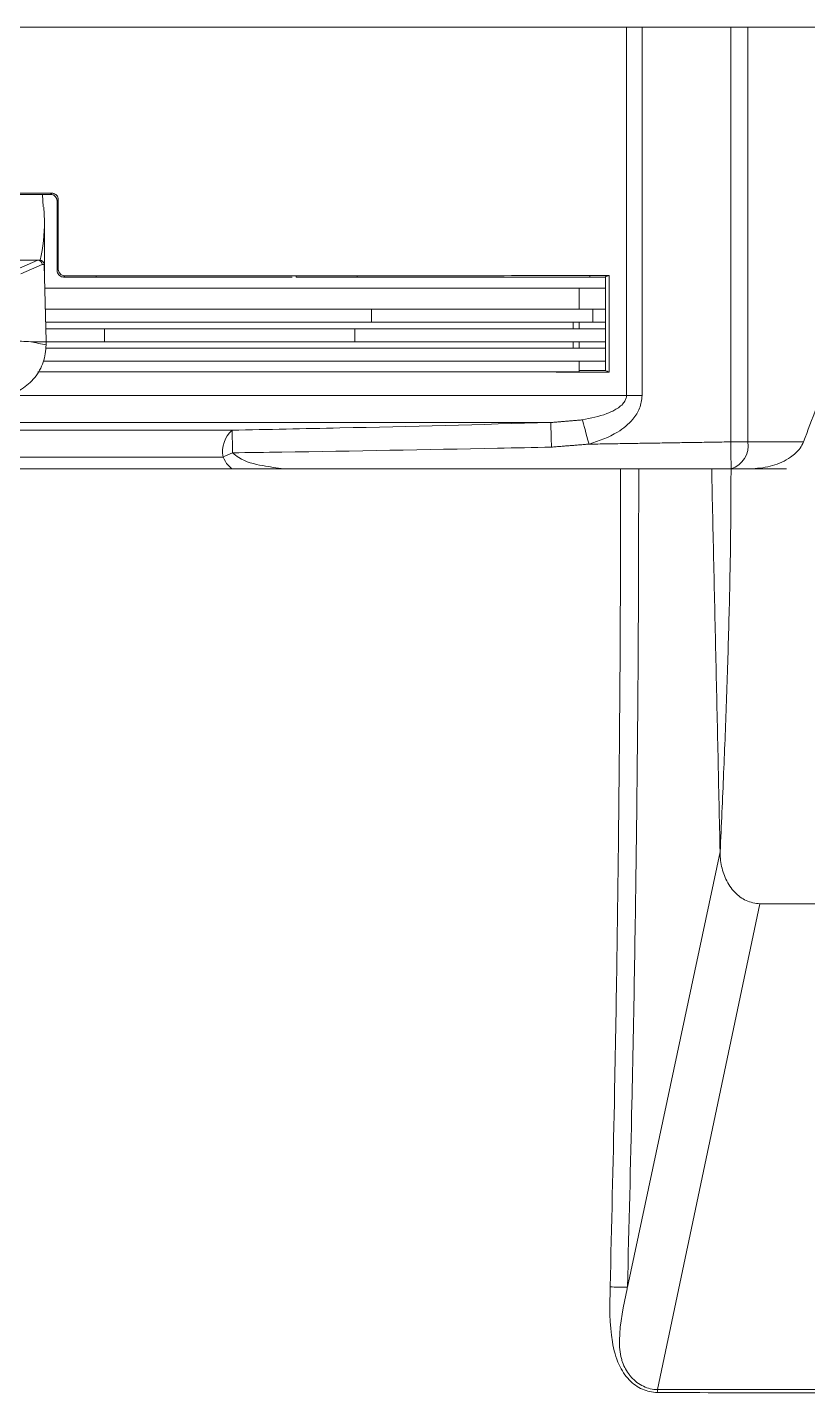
# Model space of a CAD drawing. Extents: x 11 to 120, y 2 to 94.
# Drawn here: x 55.768 to 57.562, y 9.499 to 12.637 of the extents above; entities that cross this region are included whole.
import ezdxf

# ---------------------------------------------------------------- set-up
doc = ezdxf.new("R2010")
doc.units = 0
doc.header["$MEASUREMENT"] = 0
doc.linetypes.add('SLD-Solid', pattern=[0])
doc.layers.add('OBJECT', color=7, linetype='CONTINUOUS')

msp = doc.modelspace()

# ---------------------------------------------------------------- linework, layer by layer
at = {"layer": 'OBJECT', "color": 7, "linetype": 'SLD-Solid', "lineweight": 15}
for p, q in [((53.2275, 12.6375), (57.1455, 12.6375)), ((57.1455, 11.7908), (57.1455, 12.6375)), ((57.1816, 12.6375), (57.1455, 12.6375)), ((57.3851, 12.6375), (57.1816, 12.6375)), ((57.1816, 12.6375), (57.1816, 11.7908)), ((57.3851, 12.6375), (57.4246, 12.6375)), ((57.3851, 11.6845), (57.3851, 12.6375)), ((57.4246, 12.6375), (57.8864, 12.6375)), ((57.4246, 12.6375), (57.4246, 11.6845)), ((55.8047, 12.2251), (55.8027, 12.2534)), ((55.8393, 12.0813), (55.8393, 12.2411)), ((55.8063, 12.2239), (55.8075, 12.1921)), ((55.8365, 12.0785), (55.8365, 12.2383)), ((55.8075, 12.0673), (55.8075, 12.1921)), ((55.6771, 12.1021), (55.792, 12.1021)), ((55.7431, 12.0805), (55.7921, 12.1021)), ((55.802, 12.0926), (55.753, 12.071)), ((55.7921, 12.1021), (55.792, 12.1021)), ((55.792, 12.1021), (55.7969, 12.1021)), ((55.8068, 12.0926), (55.802, 12.0926)), ((55.8069, 12.0923), (55.8115, 11.9161)), ((55.9265, 12.0662), (55.9265, 12.0634)), ((56.3768, 12.0634), (55.9265, 12.0634)), ((56.3865, 12.0664), (56.3865, 12.0634)), ((56.5265, 12.0664), (56.5265, 12.0634)), ((57.0615, 12.0634), (56.5344, 12.0634)), ((57.0614, 12.0667), (57.0615, 12.0634)), ((57.0955, 12.0634), (57.0615, 12.0634)), ((57.0955, 12.0634), (57.097, 12.0634)), ((57.097, 11.8484), (57.097, 12.0634)), ((57.1061, 11.845), (57.1061, 12.0668)), ((55.8083, 12.0375), (57.0365, 12.0375)), ((57.0365, 12.0375), (57.0365, 11.9895)), ((57.097, 12.0375), (57.0365, 12.0375)), ((55.8095, 11.9895), (57.0365, 11.9895)), ((56.5597, 11.9895), (56.5597, 11.9595)), ((57.097, 11.9895), (57.0365, 11.9895)), ((57.068, 11.9895), (57.068, 11.9595)), ((55.8103, 11.9595), (57.0228, 11.9595)), ((57.0228, 11.9446), (57.0228, 11.9595)), ((57.0228, 11.9595), (57.0365, 11.9595)), ((57.0365, 11.9595), (57.0365, 11.9446)), ((57.097, 11.9595), (57.0365, 11.9595)), ((55.8107, 11.9446), (57.0228, 11.9446)), ((55.9457, 11.9446), (55.9457, 11.9146)), ((56.5214, 11.9446), (56.5214, 11.9146)), ((57.0365, 11.9446), (57.0228, 11.9446)), ((57.097, 11.9446), (57.0365, 11.9446)), ((55.7761, 11.9146), (55.8115, 11.9146)), ((55.8103, 11.8997), (57.0228, 11.8997)), ((55.8115, 11.9146), (57.0228, 11.9146)), ((55.8115, 11.913), (55.8115, 11.9078)), ((57.0228, 11.8997), (57.0228, 11.9146)), ((57.0228, 11.9146), (57.0365, 11.9146)), ((57.0365, 11.8997), (57.0228, 11.8997)), ((57.0365, 11.9146), (57.0365, 11.8997)), ((57.097, 11.9146), (57.0365, 11.9146)), ((57.097, 11.8997), (57.0365, 11.8997)), ((57.0365, 11.8697), (55.8053, 11.8697)), ((57.0365, 11.8457), (57.0365, 11.8697)), ((57.0365, 11.8697), (57.097, 11.8697)), ((57.0365, 11.8457), (55.7928, 11.8457)), ((55.7184, 11.7908), (57.1455, 11.7908)), ((57.1816, 11.7908), (57.1455, 11.7908)), ((54.1341, 11.7115), (56.2389, 11.7115)), ((56.9715, 11.7289), (55.3152, 11.7289)), ((57.3851, 11.6845), (57.4246, 11.6845)), ((57.4246, 11.6845), (57.5525, 11.6845)), ((56.2181, 11.6496), (55.3284, 11.6496)), ((57.1321, 11.6225), (55.3919, 11.6225)), ((57.1321, 11.6225), (57.1737, 11.6225)), ((57.5135, 11.6225), (57.3859, 11.6225)), ((57.3608, 10.7425), (57.1477, 9.7413)), ((57.4523, 10.6225), (57.2167, 9.506)), ((57.4523, 10.6225), (57.8412, 10.6225))]:
    msp.add_line(p, q, dxfattribs=at)
at = {"layer": 'OBJECT', "color": 7, "linetype": 'SLD-Solid', "lineweight": 15, "flags": 128}
msp.add_lwpolyline([(57.0594, 11.6793), (57.057, 11.6883), (57.0546, 11.697), (57.0524, 11.7053), (57.0503, 11.7131), (57.0484, 11.7201), (57.0467, 11.7262), (57.0453, 11.7312), (57.0443, 11.7351)], dxfattribs=at)
at = {"layer": 'OBJECT', "color": 7, "linetype": 'SLD-Solid', "lineweight": 15}
for centre, radius, start, end in [((55.3877, 12.1922), 0.4198, 347.5915, 359.9783), ((55.7969, 12.0921), 0.01, 3, 90), ((55.7969, 12.0921), 0.01, 1.5, 3), ((55.6915, 11.913), 0.12, 0.7501, 1.5), ((55.6915, 11.913), 0.12, 0, 0.7501), ((55.6915, 11.9078), 0.12, 359.8086, 0), ((56.2831, 11.6622), 0.0662, 131.8358, 190.9778), ((43.5868, 11.4341), 12.6552, 1.0195, 1.25575), ((40.1126, 11.2064), 16.867, 1.5836, 1.77523), ((8.4221, 10.8522), 48.9701, 0.90131, 0.97383), ((57.3697, 11.6756), 0.0556, 287.1157, 9.1915), ((56.3955, 11.2809), 0.4092, 112.3447, 115.6971), ((57.313, 9.4965), 0.0967, 174.3329, 178.5205)]:
    msp.add_arc(centre, radius, start, end, dxfattribs=at)
for centre, major_axis, ratio, start_param, end_param in [((55.7921, 12.0921), (-0.00206, 0.00979), 0.992047, 4.559084, 6.071166), ((56.3049, 13.9771), (2.3412, 0), 0.904333, 4.484542, 4.500054)]:
    msp.add_ellipse(centre, major_axis=major_axis, ratio=ratio, start_param=start_param, end_param=end_param, dxfattribs=at)
for points, knots in [([(54.5487, 12.2562), (54.6395, 12.2562), (54.8218, 12.2562), (55.1296, 12.2561), (55.466, 12.2562), (55.706, 12.2562), (55.8243, 12.2562)], [0, 0, 0, 0, 0.215255, 0.431981, 0.720155, 1, 1, 1, 1]), ([(54.5515, 12.2534), (54.6423, 12.2534), (54.8244, 12.2534), (55.1313, 12.2534), (55.4661, 12.2534), (55.7042, 12.2534), (55.8215, 12.2534)], [0, 0, 0, 0, 0.216142, 0.433859, 0.72104, 1, 1, 1, 1]), ([(55.8215, 12.2534), (55.8218, 12.2537), (55.8227, 12.2546), (55.8236, 12.2555), (55.8243, 12.2562)], [0, 0, 0, 0, 0.28162, 1, 1, 1, 1]), ([(55.8215, 12.2534), (55.8226, 12.2533), (55.8253, 12.2532), (55.8296, 12.2514), (55.8334, 12.248), (55.836, 12.2435), (55.8363, 12.2402), (55.8365, 12.2385)], [0, 0, 0, 0, 0.139018, 0.354776, 0.570512, 0.785208, 1, 1, 1, 1]), ([(55.8243, 12.2562), (55.826, 12.256), (55.8294, 12.2557), (55.8339, 12.253), (55.8373, 12.2491), (55.8391, 12.2449), (55.8392, 12.2422), (55.8393, 12.2411)], [0, 0, 0, 0, 0.218089, 0.436196, 0.653564, 0.86834, 1, 1, 1, 1]), ([(55.8365, 12.0783), (55.8366, 12.0772), (55.8368, 12.0745), (55.8386, 12.0703), (55.842, 12.0665), (55.8465, 12.0639), (55.8498, 12.0636), (55.8515, 12.0634)], [0, 0, 0, 0, 0.139108, 0.354904, 0.570672, 0.785283, 1, 1, 1, 1]), ([(55.8393, 12.0813), (55.8395, 12.0796), (55.8398, 12.0763), (55.8423, 12.0718), (55.846, 12.0684), (55.8503, 12.0665), (55.8531, 12.0663), (55.8543, 12.0662)], [0, 0, 0, 0, 0.210616, 0.421164, 0.633531, 0.848977, 1, 1, 1, 1]), ([(55.8543, 12.0662), (55.854, 12.0659), (55.8531, 12.065), (55.8522, 12.0641), (55.8515, 12.0634)], [0, 0, 0, 0, 0.281168, 1, 1, 1, 1]), ([(55.9115, 12.0634), (55.909, 12.0634), (55.8991, 12.0634), (55.8791, 12.0634), (55.8615, 12.0634), (55.8515, 12.0634)], [0, 0, 0, 0, 0.124521, 0.499556, 1, 1, 1, 1]), ([(55.9265, 12.0662), (55.919, 12.0662), (55.904, 12.0662), (55.8799, 12.0662), (55.8634, 12.0662), (55.8543, 12.0662)], [0, 0, 0, 0, 0.312019, 0.624039, 1, 1, 1, 1]), ([(56.3865, 12.0664), (56.3487, 12.0663), (56.273, 12.0663), (56.1204, 12.0663), (56.0038, 12.0662), (55.9265, 12.0662)], [0, 0, 0, 0, 0.251571, 0.503142, 1, 1, 1, 1]), ([(56.5265, 12.0664), (56.5148, 12.0664), (56.4915, 12.0664), (56.445, 12.0664), (56.4098, 12.0664), (56.3865, 12.0664)], [0, 0, 0, 0, 0.251493, 0.502986, 1, 1, 1, 1]), ([(56.5265, 12.0634), (56.5149, 12.0634), (56.4918, 12.0634), (56.4452, 12.0634), (56.41, 12.0634), (56.3865, 12.0634)], [0, 0, 0, 0, 0.250103, 0.500205, 1, 1, 1, 1]), ([(57.0614, 12.0667), (57.0182, 12.0667), (56.9316, 12.0666), (56.7552, 12.0665), (56.6174, 12.0665), (56.5265, 12.0664)], [0, 0, 0, 0, 0.25383, 0.507659, 1, 1, 1, 1]), ([(56.5265, 12.0634), (56.5278, 12.0634), (56.5305, 12.0634), (56.5331, 12.0634), (56.5344, 12.0634)], [0, 0, 0, 0, 0.500008, 1, 1, 1, 1]), ([(57.1061, 12.0668), (57.1049, 12.0668), (57.1, 12.0668), (57.0916, 12.0668), (57.0814, 12.0668), (57.0718, 12.0668), (57.0654, 12.0667), (57.0619, 12.0667), (57.0614, 12.0667)], [0, 0, 0, 0, 0.082233, 0.32633, 0.57043, 0.769353, 0.968275, 1, 1, 1, 1]), ([(57.0766, 12.0634), (57.0774, 12.0634), (57.0841, 12.0634), (57.0907, 12.0634), (57.0965, 12.0634)], [0, 0, 0, 0, 0.127489, 1, 1, 1, 1]), ([(57.1061, 12.0668), (57.1043, 12.0662), (57.1008, 12.0651), (57.0973, 12.064), (57.0955, 12.0634)], [0, 0, 0, 0, 0.487211, 1, 1, 1, 1]), ([(57.5525, 11.6845), (57.5722, 11.7367), (57.6115, 11.841), (57.6495, 11.9454), (57.6685, 11.9975)], [0, 0, 0, 0, 0.499973, 1, 1, 1, 1]), ([(55.6888, 11.9236), (55.6896, 11.9235), (55.6931, 11.923), (55.7078, 11.9208), (55.7363, 11.9168), (55.7618, 11.9154), (55.7761, 11.9146)], [0, 0, 0, 0, 0.024148, 0.120739, 0.507103, 1, 1, 1, 1]), ([(55.8115, 11.9074), (55.8101, 11.8939), (55.8074, 11.8669), (55.7866, 11.8313), (55.7569, 11.8039), (55.732, 11.7954), (55.72, 11.7912)], [0, 0, 0, 0, 0.253584, 0.507165, 0.760847, 1, 1, 1, 1]), ([(57.1061, 11.845), (57.104, 11.845), (57.0257, 11.8451), (56.8661, 11.8452), (56.6161, 11.8454), (56.3531, 11.8455), (56.0818, 11.8455), (55.8936, 11.8456), (55.797, 11.8456), (55.7923, 11.8456)], [0, 0, 0, 0, 0.005309, 0.199431, 0.394901, 0.594622, 0.795812, 0.989934, 1, 1, 1, 1]), ([(57.1061, 11.845), (57.1043, 11.8456), (57.1008, 11.8467), (57.0973, 11.8478), (57.0955, 11.8484)], [0, 0, 0, 0, 0.48721, 1, 1, 1, 1]), ([(57.0443, 11.7351), (57.0633, 11.7388), (57.0889, 11.7438), (57.1205, 11.7581), (57.1361, 11.7689), (57.1438, 11.7812), (57.1454, 11.7872), (57.1455, 11.7903), (57.1455, 11.7908)], [0, 0, 0, 0, 0.476054, 0.640497, 0.854535, 0.926508, 0.987725, 1, 1, 1, 1]), ([(57.1816, 11.7908), (57.1804, 11.7809), (57.1779, 11.7611), (57.1579, 11.7313), (57.1196, 11.6997), (57.0822, 11.687), (57.0594, 11.6793)], [0, 0, 0, 0, 0.167941, 0.334633, 0.594445, 1, 1, 1, 1]), ([(56.2389, 11.7115), (56.3216, 11.7131), (56.5658, 11.7179), (56.8099, 11.7245), (56.9715, 11.7289)], [0, 0, 0, 0, 0.33844, 1, 1, 1, 1]), ([(57.5525, 11.6845), (57.5501, 11.6796), (57.5433, 11.6658), (57.5195, 11.6453), (57.482, 11.6272), (57.451, 11.6241), (57.4354, 11.6225)], [0, 0, 0, 0, 0.120477, 0.340873, 0.669212, 1, 1, 1, 1]), ([(56.2395, 11.6225), (56.2361, 11.6251), (56.2269, 11.6321), (56.2215, 11.6428), (56.2181, 11.6496)], [0, 0, 0, 0, 0.372712, 1, 1, 1, 1]), ([(56.9731, 11.6725), (56.9318, 11.6716), (56.7252, 11.6673), (56.4808, 11.6628), (56.2777, 11.6599), (56.24, 11.6593)], [0, 0, 0, 0, 0.169099, 0.845499, 1, 1, 1, 1]), ([(56.24, 11.6593), (56.2446, 11.6556), (56.2646, 11.6395), (56.3065, 11.6296), (56.3415, 11.6247), (56.3574, 11.6225)], [0, 0, 0, 0, 0.142492, 0.608092, 1, 1, 1, 1]), ([(57.108, 9.742), (57.1114, 9.8824), (57.1196, 10.2244), (57.1278, 10.7682), (57.1317, 11.2546), (57.132, 11.5394), (57.1321, 11.6225)], [0, 0, 0, 0, 0.224142, 0.545792, 0.867469, 1, 1, 1, 1]), ([(57.1737, 11.6225), (57.1736, 11.5394), (57.1733, 11.2545), (57.1692, 10.7679), (57.16, 10.2239), (57.1513, 9.8817), (57.1477, 9.7412)], [0, 0, 0, 0, 0.132531, 0.454207, 0.77585, 1, 1, 1, 1]), ([(57.1737, 11.6225), (57.205, 11.6225), (57.2609, 11.6225), (57.3168, 11.6225), (57.3414, 11.6225)], [0, 0, 0, 0, 0.56, 1, 1, 1, 1]), ([(57.3414, 11.6225), (57.3495, 11.6225), (57.3656, 11.6225), (57.3792, 11.6225), (57.3859, 11.6225)], [0, 0, 0, 0, 0.49976, 1, 1, 1, 1]), ([(57.3859, 11.6225), (57.3857, 11.5676), (57.3852, 11.4528), (57.3815, 11.2781), (57.376, 11.1001), (57.3691, 10.9216), (57.3636, 10.8029), (57.3608, 10.7425)], [0, 0, 0, 0, 0.187126, 0.391336, 0.595144, 0.79397, 1, 1, 1, 1]), ([(57.3608, 10.7425), (57.3609, 10.7387), (57.361, 10.7288), (57.3639, 10.707), (57.3732, 10.6771), (57.3934, 10.6479), (57.4209, 10.6272), (57.4416, 10.6241), (57.4523, 10.6225)], [0, 0, 0, 0, 0.061294, 0.157978, 0.353027, 0.568967, 0.775602, 1, 1, 1, 1]), ([(57.2163, 9.499), (57.2047, 9.5006), (57.1815, 9.5039), (57.1502, 9.527), (57.1248, 9.5645), (57.1058, 9.638), (57.1071, 9.6994), (57.108, 9.742)], [0, 0, 0, 0, 0.13867, 0.277419, 0.423115, 0.599885, 1, 1, 1, 1]), ([(57.108, 9.742), (57.1141, 9.7419), (57.1264, 9.7418), (57.1406, 9.7414), (57.1477, 9.7412)], [0, 0, 0, 0, 0.499999, 1, 1, 1, 1]), ([(57.1477, 9.7413), (57.1477, 9.7413), (57.1475, 9.7402), (57.1396, 9.6999), (57.1262, 9.6454), (57.1306, 9.5877), (57.139, 9.5607), (57.1469, 9.5461), (57.163, 9.5269), (57.1838, 9.5114), (57.2058, 9.5059), (57.2167, 9.506), (57.2167, 9.506)], [0, 0, 0, 0, 0.000008, 0.011235, 0.408406, 0.550964, 0.581776, 0.700643, 0.724685, 0.86239, 0.999992, 1, 1, 1, 1]), ([(57.7954, 9.499), (57.7522, 9.499), (57.6657, 9.4989), (57.4783, 9.4989), (57.3209, 9.499), (57.2163, 9.499)], [0, 0, 0, 0, 0.251148, 0.502295, 1, 1, 1, 1]), ([(57.2167, 9.506), (57.2167, 9.506), (57.3242, 9.506), (57.4784, 9.5061), (57.6659, 9.5061), (57.7537, 9.5061), (57.7959, 9.506), (57.7959, 9.506)], [0, 0, 0, 0, 0.000003, 0.497705, 0.748853, 0.999997, 1, 1, 1, 1])]:
    msp.add_open_spline(points, degree=3, knots=knots, dxfattribs=at)
for points in [[(55.8215, 12.2534), (55.8215, 12.2534)], [(55.8393, 12.2411), (55.8365, 12.2383)], [(55.8365, 12.2383), (55.8365, 12.2385)], [(55.8365, 12.0785), (55.8393, 12.0813)], [(55.8365, 12.0783), (55.8365, 12.0785)], [(55.8515, 12.0634), (55.8515, 12.0634)], [(55.9265, 12.0634), (55.9115, 12.0634)], [(57.0766, 12.0634), (57.0765, 12.0634)], [(57.0955, 11.8484), (57.0365, 11.8484)], [(56.9715, 11.7289), (57.0443, 11.7351)], [(57.0594, 11.6793), (56.9731, 11.6725)], [(57.0594, 11.6793), (57.3851, 11.6845)], [(57.3608, 10.7425), (57.3414, 11.6225)], [(57.1477, 9.7412), (57.1477, 9.7413)]]:
    msp.add_open_spline(points, degree=1, dxfattribs=at)

doc.saveas('drawing.dxf')
